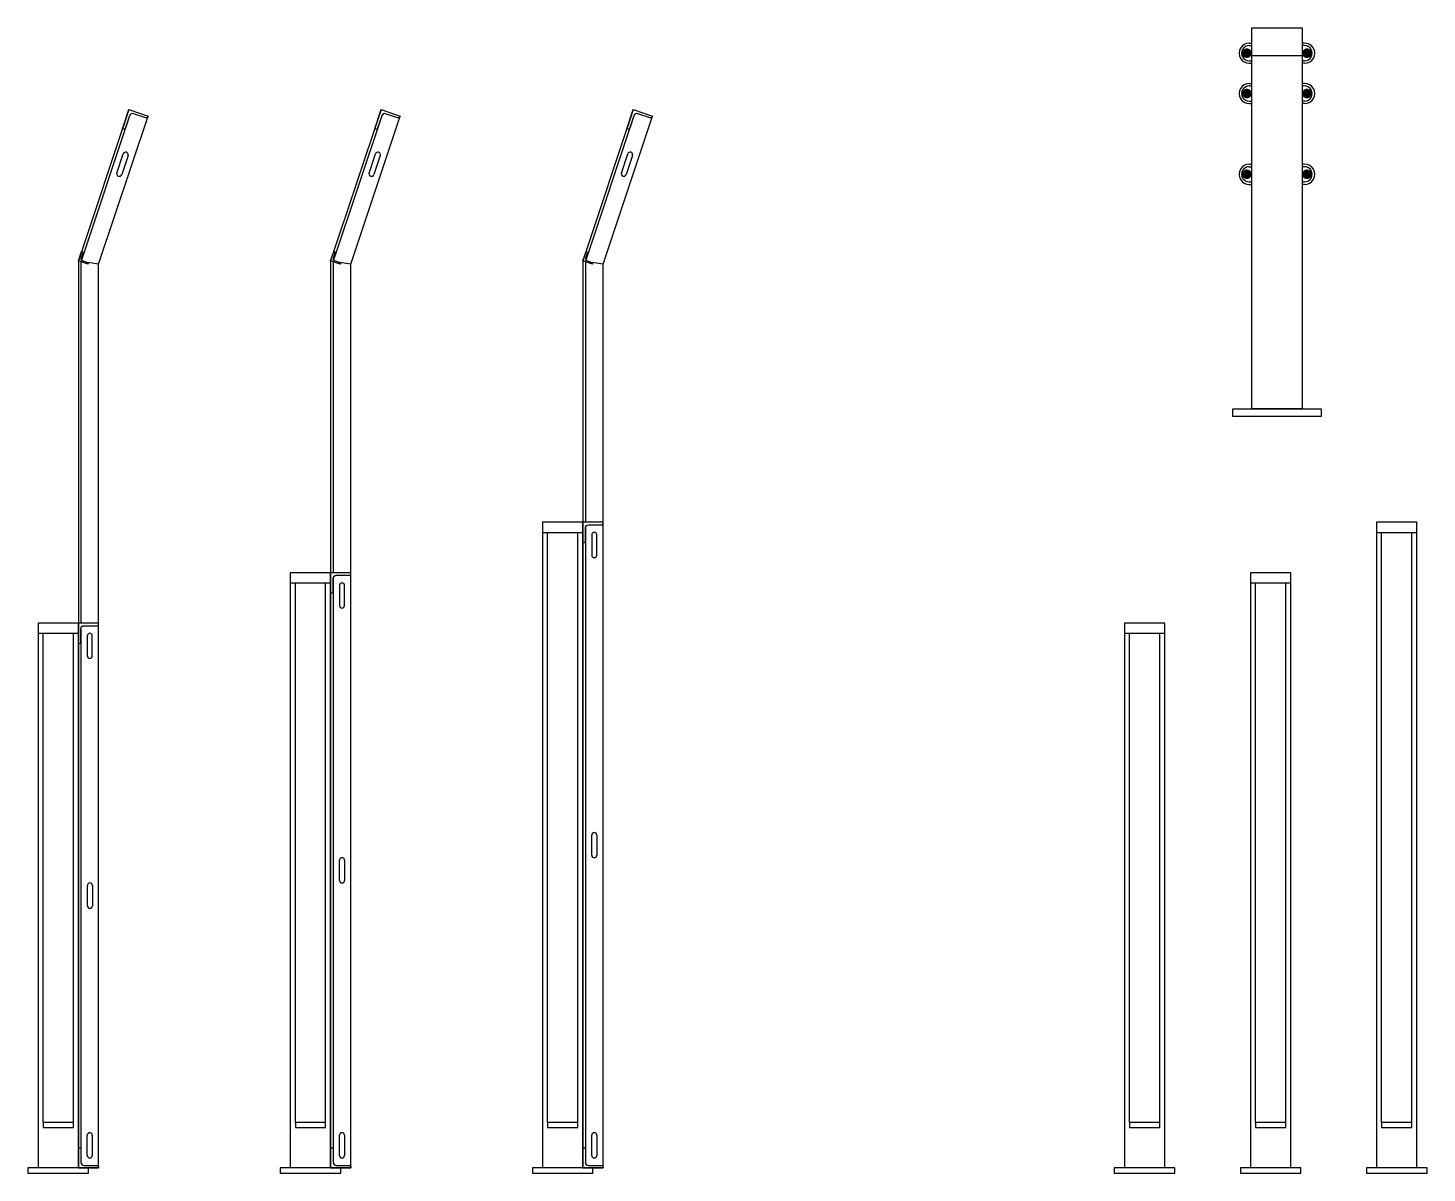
# Model space of a CAD drawing. Header units: metres. Extents: x -13.3 to 43, y -32 to 56.7.
# Drawn here: x -13.251 to -10.477, y 13.412 to 15.682 of the extents above; entities that cross this region are included whole.
import ezdxf

# ---------------------------------------------------------------- set-up
doc = ezdxf.new("R2010")
doc.units = ezdxf.units.M
doc.header["$MEASUREMENT"] = 0
for name, color, linetype in [('AII_M_balustrady', 8, 'Continuous'), ('AII_M_bariery', 8, 'Continuous'), ('AII_M_ekrany', 8, 'Continuous')]:
    doc.layers.add(name, color=color, linetype=linetype)
doc.layers.add('AII_M_pomoc', color=30, linetype='Continuous', plot=False)

# ---------------------------------------------------------------- blocks, each defined once
blk = doc.blocks.new('Balustrada_1.2')
at = {"layer": 'AII_M_balustrady', "color": 0, "linetype": 'ByBlock', "lineweight": -2}
for points in [[(0.04, 0.01), (0.04, 1.19), (-0.04, 1.19), (-0.04, 0.01)], [(-0.04, 1.17), (0.04, 1.17)], [(-0.03, 0.1), (-0.03, 1.17)], [(0.03, 0.1), (0.03, 1.17)]]:
    blk.add_lwpolyline(points, dxfattribs=at)
for points in [[(-0.03, 0.09), (0.03, 0.09), (0.03, 0.1), (-0.03, 0.1)], [(-0.06, 0), (0.06, 0), (0.06, 0.01), (-0.06, 0.01)]]:
    blk.add_lwpolyline(points, close=True, dxfattribs=at)
blk = doc.blocks.new('Balustrada_1.1')
at = {"layer": 'AII_M_balustrady', "color": 0, "linetype": 'ByBlock', "lineweight": -2}
for points in [[(0.04, 0.01), (0.04, 1.09), (-0.04, 1.09), (-0.04, 0.01)], [(-0.04, 1.07), (0.04, 1.07)], [(-0.03, 0.1), (-0.03, 1.07)], [(0.03, 0.1), (0.03, 1.07)]]:
    blk.add_lwpolyline(points, dxfattribs=at)
for points in [[(-0.03, 0.09), (0.03, 0.09), (0.03, 0.1), (-0.03, 0.1)], [(-0.06, 0), (0.06, 0), (0.06, 0.01), (-0.06, 0.01)]]:
    blk.add_lwpolyline(points, close=True, dxfattribs=at)
blk = doc.blocks.new('Balustrada_1.3')
at = {"layer": 'AII_M_balustrady', "color": 0, "linetype": 'ByBlock', "lineweight": -2}
for points in [[(0.04, 0.01), (0.04, 1.29), (-0.04, 1.29), (-0.04, 0.01)], [(-0.04, 1.27), (0.04, 1.27)], [(-0.03, 0.1), (-0.03, 1.27)], [(0.03, 0.1), (0.03, 1.27)]]:
    blk.add_lwpolyline(points, dxfattribs=at)
for points in [[(-0.03, 0.09), (0.03, 0.09), (0.03, 0.1), (-0.03, 0.1)], [(-0.06, 0), (0.06, 0), (0.06, 0.01), (-0.06, 0.01)]]:
    blk.add_lwpolyline(points, close=True, dxfattribs=at)
blk = doc.blocks.new('Bariera_linowa')
at = {"layer": 'AII_M_bariery', "color": 0, "linetype": 'ByBlock', "lineweight": -2}
for p, q in [((-0.055, 0.74), (-0.05, 0.74)), ((-0.055, 0.735), (-0.05, 0.735)), ((0.055, 0.74), (0.05, 0.74)), ((0.055, 0.735), (0.05, 0.735)), ((-0.055, 0.705), (-0.05, 0.705)), ((-0.055, 0.7), (-0.05, 0.7)), ((0.055, 0.705), (0.05, 0.705)), ((0.055, 0.7), (0.05, 0.7)), ((-0.055, 0.66), (-0.05, 0.66)), ((-0.055, 0.655), (-0.05, 0.655)), ((0.055, 0.66), (0.05, 0.66)), ((0.055, 0.655), (0.05, 0.655)), ((-0.055, 0.625), (-0.05, 0.625)), ((-0.055, 0.62), (-0.05, 0.62)), ((0.055, 0.625), (0.05, 0.625)), ((0.055, 0.62), (0.05, 0.62)), ((-0.055, 0.5), (-0.05, 0.5)), ((0.055, 0.5), (0.05, 0.5)), ((-0.055, 0.495), (-0.05, 0.495)), ((0.055, 0.495), (0.05, 0.495)), ((-0.055, 0.465), (-0.05, 0.465)), ((-0.055, 0.46), (-0.05, 0.46)), ((0.055, 0.465), (0.05, 0.465)), ((0.055, 0.46), (0.05, 0.46))]:
    blk.add_line(p, q, dxfattribs=at)
for points in [[(0.05, 0.77), (0.05, 0.015), (-0.05, 0.015), (-0.05, 0.77)], [(-0.05, 0.715), (-0.05, 0.77), (0.05, 0.77), (0.05, 0.715)], [(-0.0875, 0), (-0.0875, 0.015), (0.0875, 0.015), (0.0875, 0)]]:
    blk.add_lwpolyline(points, close=True, dxfattribs=at)
at = {"layer": 'AII_M_bariery', "color": 0, "linetype": 'ByBlock', "lineweight": -2, "const_width": 0.0095}
for points in [[(-0.0642, 0.72, 1), (-0.0547, 0.72, 1)], [(0.0642, 0.72, -1), (0.0547, 0.72, -1)], [(-0.0642, 0.64, 1), (-0.0547, 0.64, 1)], [(0.0642, 0.64, -1), (0.0547, 0.64, -1)], [(-0.0642, 0.48, 1), (-0.0547, 0.48, 1)], [(0.0642, 0.48, -1), (0.0547, 0.48, -1)]]:
    blk.add_lwpolyline(points, format="xyb", close=True, dxfattribs=at)
at = {"layer": 'AII_M_bariery', "color": 0, "linetype": 'ByBlock', "lineweight": -2}
for centre, radius, start, end in [((-0.055, 0.72), 0.02, 89.9831, 270.0069), ((-0.055, 0.72), 0.015, 89.9887, 270.0113), ((0.055, 0.72), 0.02, 269.9931, 90.0169), ((0.055, 0.72), 0.015, 269.9887, 90.0113), ((-0.055, 0.64), 0.02, 89.9831, 270.0069), ((-0.055, 0.64), 0.015, 89.9887, 270.0113), ((0.055, 0.64), 0.02, 269.9931, 90.0169), ((0.055, 0.64), 0.015, 269.9887, 90.0113), ((-0.055, 0.48), 0.02, 89.9831, 270.0069), ((0.055, 0.48), 0.02, 269.9931, 90.0169), ((-0.055, 0.48), 0.015, 89.9887, 270.0113), ((0.055, 0.48), 0.015, 269.9887, 90.0113)]:
    blk.add_arc(centre, radius, start, end, dxfattribs=at)
blk = doc.blocks.new('Balustrada_1.1O')
at = {"layer": 'AII_M_balustrady', "color": 0, "linetype": 'ByBlock', "lineweight": -2}
for points in [[(0.04, 0.01), (0.04, 1.09), (-0.04, 1.09), (-0.04, 0.01)], [(-0.04, 1.07), (0.04, 1.07)], [(-0.03, 0.1), (-0.03, 1.07)], [(0.03, 0.1), (0.03, 1.07)]]:
    blk.add_lwpolyline(points, dxfattribs=at)
for points in [[(-0.03, 0.09), (0.03, 0.09), (0.03, 0.1), (-0.03, 0.1)], [(-0.06, 0), (0.06, 0), (0.06, 0.01), (-0.06, 0.01)]]:
    blk.add_lwpolyline(points, close=True, dxfattribs=at)
at = {"layer": 'AII_M_ekrany', "color": 0, "linetype": 'ByBlock', "lineweight": -2}
for p, q in [((0.14, 2.108), (0.04, 1.808)), ((0.14, 2.108), (0.1285, 2.0736)), ((0.1413, 2.096), (0.0458, 1.8096)), ((0.08, 1.8015), (0.1779, 2.0954)), ((0.1163, 1.9824), (0.1289, 2.0204)), ((0.1384, 2.0172), (0.1258, 1.9793)), ((0.1352, 2.0235), (0.1352, 2.0235)), ((0.1194, 1.9761), (0.1194, 1.9761)), ((0.04, 1.808), (0.04, 0.01)), ((0.045, 1.8063), (0.045, 1.09)), ((0.08, 1.8015), (0.0583, 1.805)), ((0.08, 0.012), (0.08, 1.8015)), ((0.04, 1.05), (0.04, 1.09)), ((0.045, 1.079), (0.045, 0.021)), ((0.0575, 1.065), (0.0575, 1.025)), ((0.0625, 1.07), (0.0625, 1.07)), ((0.0675, 1.025), (0.0675, 1.065)), ((0.0625, 1.02), (0.0625, 1.02)), ((0.0577, 0.53), (0.0577, 0.57)), ((0.0626, 0.575), (0.0626, 0.575)), ((0.0677, 0.57), (0.0677, 0.53)), ((0.0627, 0.525), (0.0627, 0.525)), ((0.0575, 0.035), (0.0575, 0.075)), ((0.0625, 0.08), (0.0625, 0.08)), ((0.0675, 0.075), (0.0675, 0.035)), ((0.04, 0.01), (0.04, 0.05)), ((0.0625, 0.03), (0.0625, 0.03)), ((0.04, 0.01), (0.08, 0.01))]:
    blk.add_line(p, q, dxfattribs=at)
for points in [[(0.14, 2.108), (0.1779, 2.0954), (0.1773, 2.0935, -0.414214), (0.1735, 2.0916), (0.1489, 2.0998, 0.414214), (0.1413, 2.096), (0.133, 2.0713, -0.414214), (0.1292, 2.0694), (0.1274, 2.0701), (0.14, 2.108)], [(0.04, 1.808), (0.0463, 1.827), (0.0473, 1.8267, -0.414214), (0.0485, 1.8241), (0.0449, 1.8132, 0.414214), (0.0471, 1.8088), (0.058, 1.8052, -0.414214), (0.0593, 1.8026), (0.059, 1.8017), (0.04, 1.808)], [(0.04, 1.09), (0.04, 1.05), (0.042, 1.05, 0.414214), (0.045, 1.053), (0.045, 1.079, -0.414214), (0.051, 1.085), (0.077, 1.085, 0.414214), (0.08, 1.088), (0.08, 1.09), (0.04, 1.09)], [(0.04, 0.01), (0.04, 0.05), (0.042, 0.05, -0.414214), (0.045, 0.047), (0.045, 0.021, 0.414214), (0.051, 0.015), (0.077, 0.015, -0.414214), (0.08, 0.012), (0.08, 0.01), (0.04, 0.01)]]:
    blk.add_lwpolyline(points, format="xyb", dxfattribs=at)
for centre, start, end in [((0.1336, 2.0188), 71.5856, 161.5856), ((0.1336, 2.0188), 341.5856, 71.5856), ((0.121, 1.9808), 161.5856, 251.5856), ((0.121, 1.9808), 251.5856, 341.5856), ((0.0625, 1.065), 89.9795, 179.9795), ((0.0625, 1.065), 359.9795, 89.9795), ((0.0625, 1.025), 179.9795, 269.9795), ((0.0625, 1.025), 269.9795, 359.9795), ((0.0627, 0.57), 90.0205, 180.0205), ((0.0627, 0.57), 0.0205, 90.0205), ((0.0627, 0.53), 180.0205, 270.0205), ((0.0627, 0.53), 270.0205, 0.0205), ((0.0625, 0.075), 90.0205, 180.0205), ((0.0625, 0.075), 0.0205, 90.0205), ((0.0625, 0.035), 180.0205, 270.0205), ((0.0625, 0.035), 270.0205, 0.0205)]:
    blk.add_arc(centre, 0.005, start, end, dxfattribs=at)
blk = doc.blocks.new('Balustrada_1.2O')
at = {"layer": 'AII_M_balustrady', "color": 0, "linetype": 'ByBlock', "lineweight": -2}
for points in [[(0.04, 0.01), (0.04, 1.19), (-0.04, 1.19), (-0.04, 0.01)], [(-0.04, 1.17), (0.04, 1.17)], [(-0.03, 0.1), (-0.03, 1.17)], [(0.03, 0.1), (0.03, 1.17)]]:
    blk.add_lwpolyline(points, dxfattribs=at)
for points in [[(-0.03, 0.09), (0.03, 0.09), (0.03, 0.1), (-0.03, 0.1)], [(-0.06, 0), (0.06, 0), (0.06, 0.01), (-0.06, 0.01)]]:
    blk.add_lwpolyline(points, close=True, dxfattribs=at)
at = {"layer": 'AII_M_ekrany', "color": 0, "linetype": 'ByBlock', "lineweight": -2}
for p, q in [((0.14, 2.108), (0.04, 1.808)), ((0.14, 2.108), (0.1285, 2.0736)), ((0.1413, 2.096), (0.0458, 1.8096)), ((0.08, 1.8015), (0.1779, 2.0954)), ((0.1163, 1.9824), (0.1289, 2.0204)), ((0.1384, 2.0172), (0.1258, 1.9793)), ((0.1352, 2.0235), (0.1352, 2.0235)), ((0.1194, 1.9761), (0.1194, 1.9761)), ((0.04, 1.808), (0.04, 0.01)), ((0.045, 1.8063), (0.045, 1.19)), ((0.08, 1.8015), (0.0583, 1.805)), ((0.08, 0.012), (0.08, 1.8015)), ((0.04, 1.15), (0.04, 1.19)), ((0.045, 1.179), (0.045, 0.021)), ((0.0575, 1.165), (0.0575, 1.125)), ((0.0625, 1.17), (0.0625, 1.17)), ((0.0675, 1.125), (0.0675, 1.165)), ((0.0625, 1.12), (0.0625, 1.12)), ((0.0577, 0.58), (0.0577, 0.62)), ((0.0626, 0.625), (0.0626, 0.625)), ((0.0677, 0.62), (0.0677, 0.58)), ((0.0627, 0.575), (0.0627, 0.575)), ((0.0575, 0.035), (0.0575, 0.075)), ((0.0625, 0.08), (0.0625, 0.08)), ((0.0675, 0.075), (0.0675, 0.035)), ((0.04, 0.01), (0.04, 0.05)), ((0.0625, 0.03), (0.0625, 0.03)), ((0.04, 0.01), (0.08, 0.01))]:
    blk.add_line(p, q, dxfattribs=at)
for points in [[(0.14, 2.108), (0.1779, 2.0954), (0.1773, 2.0935, -0.414214), (0.1735, 2.0916), (0.1489, 2.0998, 0.414214), (0.1413, 2.096), (0.133, 2.0713, -0.414214), (0.1292, 2.0694), (0.1274, 2.0701), (0.14, 2.108)], [(0.04, 1.808), (0.0463, 1.827), (0.0473, 1.8267, -0.414214), (0.0485, 1.8241), (0.0449, 1.8132, 0.414214), (0.0471, 1.8088), (0.058, 1.8052, -0.414214), (0.0593, 1.8026), (0.059, 1.8017), (0.04, 1.808)], [(0.04, 1.19), (0.04, 1.15), (0.042, 1.15, 0.414214), (0.045, 1.153), (0.045, 1.179, -0.414214), (0.051, 1.185), (0.077, 1.185, 0.414214), (0.08, 1.188), (0.08, 1.19), (0.04, 1.19)], [(0.04, 0.01), (0.04, 0.05), (0.042, 0.05, -0.414214), (0.045, 0.047), (0.045, 0.021, 0.414214), (0.051, 0.015), (0.077, 0.015, -0.414214), (0.08, 0.012), (0.08, 0.01), (0.04, 0.01)]]:
    blk.add_lwpolyline(points, format="xyb", dxfattribs=at)
for centre, start, end in [((0.1336, 2.0188), 71.5856, 161.5856), ((0.1336, 2.0188), 341.5856, 71.5856), ((0.121, 1.9808), 161.5856, 251.5856), ((0.121, 1.9808), 251.5856, 341.5856), ((0.0625, 1.165), 89.9795, 179.9795), ((0.0625, 1.165), 359.9795, 89.9795), ((0.0625, 1.125), 179.9795, 269.9795), ((0.0625, 1.125), 269.9795, 359.9795), ((0.0627, 0.62), 90.0205, 180.0205), ((0.0627, 0.62), 0.0205, 90.0205), ((0.0627, 0.58), 180.0205, 270.0205), ((0.0627, 0.58), 270.0205, 0.0205), ((0.0625, 0.075), 90.0205, 180.0205), ((0.0625, 0.075), 0.0205, 90.0205), ((0.0625, 0.035), 180.0205, 270.0205), ((0.0625, 0.035), 270.0205, 0.0205)]:
    blk.add_arc(centre, 0.005, start, end, dxfattribs=at)
blk = doc.blocks.new('Balustrada_1.3O')
at = {"layer": 'AII_M_balustrady', "color": 0, "linetype": 'ByBlock', "lineweight": -2}
for points in [[(0.04, 0.01), (0.04, 1.29), (-0.04, 1.29), (-0.04, 0.01)], [(-0.04, 1.27), (0.04, 1.27)], [(-0.03, 0.1), (-0.03, 1.27)], [(0.03, 0.1), (0.03, 1.27)]]:
    blk.add_lwpolyline(points, dxfattribs=at)
for points in [[(-0.03, 0.09), (0.03, 0.09), (0.03, 0.1), (-0.03, 0.1)], [(-0.06, 0), (0.06, 0), (0.06, 0.01), (-0.06, 0.01)]]:
    blk.add_lwpolyline(points, close=True, dxfattribs=at)
at = {"layer": 'AII_M_ekrany', "color": 0, "linetype": 'ByBlock', "lineweight": -2}
for p, q in [((0.14, 2.108), (0.04, 1.808)), ((0.14, 2.108), (0.1285, 2.0736)), ((0.1413, 2.096), (0.0458, 1.8096)), ((0.08, 1.8015), (0.1779, 2.0954)), ((0.1163, 1.9824), (0.1289, 2.0204)), ((0.1384, 2.0172), (0.1258, 1.9793)), ((0.1352, 2.0235), (0.1352, 2.0235)), ((0.1194, 1.9761), (0.1194, 1.9761)), ((0.04, 1.808), (0.04, 0.01)), ((0.045, 1.8063), (0.045, 1.29)), ((0.08, 1.8015), (0.0583, 1.805)), ((0.08, 0.012), (0.08, 1.8015)), ((0.04, 1.25), (0.04, 1.29)), ((0.045, 1.279), (0.045, 0.021)), ((0.0575, 1.265), (0.0575, 1.225)), ((0.0625, 1.27), (0.0625, 1.27)), ((0.0675, 1.225), (0.0675, 1.265)), ((0.0625, 1.22), (0.0625, 1.22)), ((0.0577, 0.63), (0.0577, 0.67)), ((0.0626, 0.675), (0.0626, 0.675)), ((0.0677, 0.67), (0.0677, 0.63)), ((0.0627, 0.625), (0.0627, 0.625)), ((0.0575, 0.035), (0.0575, 0.075)), ((0.0625, 0.08), (0.0625, 0.08)), ((0.0675, 0.075), (0.0675, 0.035)), ((0.04, 0.01), (0.04, 0.05)), ((0.0625, 0.03), (0.0625, 0.03)), ((0.04, 0.01), (0.08, 0.01))]:
    blk.add_line(p, q, dxfattribs=at)
for points in [[(0.14, 2.108), (0.1779, 2.0954), (0.1773, 2.0935, -0.414214), (0.1735, 2.0916), (0.1489, 2.0998, 0.414214), (0.1413, 2.096), (0.133, 2.0713, -0.414214), (0.1292, 2.0694), (0.1274, 2.0701), (0.14, 2.108)], [(0.04, 1.808), (0.0463, 1.827), (0.0473, 1.8267, -0.414214), (0.0485, 1.8241), (0.0449, 1.8132, 0.414214), (0.0471, 1.8088), (0.058, 1.8052, -0.414214), (0.0593, 1.8026), (0.059, 1.8017), (0.04, 1.808)], [(0.04, 1.29), (0.04, 1.25), (0.042, 1.25, 0.414214), (0.045, 1.253), (0.045, 1.279, -0.414214), (0.051, 1.285), (0.077, 1.285, 0.414214), (0.08, 1.288), (0.08, 1.29), (0.04, 1.29)], [(0.04, 0.01), (0.04, 0.05), (0.042, 0.05, -0.414214), (0.045, 0.047), (0.045, 0.021, 0.414214), (0.051, 0.015), (0.077, 0.015, -0.414214), (0.08, 0.012), (0.08, 0.01), (0.04, 0.01)]]:
    blk.add_lwpolyline(points, format="xyb", dxfattribs=at)
for centre, start, end in [((0.1336, 2.0188), 71.5856, 161.5856), ((0.1336, 2.0188), 341.5856, 71.5856), ((0.121, 1.9808), 161.5856, 251.5856), ((0.121, 1.9808), 251.5856, 341.5856), ((0.0625, 1.265), 89.9795, 179.9795), ((0.0625, 1.265), 359.9795, 89.9795), ((0.0625, 1.225), 179.9795, 269.9795), ((0.0625, 1.225), 269.9795, 359.9795), ((0.0627, 0.67), 90.0205, 180.0205), ((0.0627, 0.67), 0.0205, 90.0205), ((0.0627, 0.63), 180.0205, 270.0205), ((0.0627, 0.63), 270.0205, 0.0205), ((0.0625, 0.075), 90.0205, 180.0205), ((0.0625, 0.075), 0.0205, 90.0205), ((0.0625, 0.035), 180.0205, 270.0205), ((0.0625, 0.035), 270.0205, 0.0205)]:
    blk.add_arc(centre, 0.005, start, end, dxfattribs=at)

msp = doc.modelspace()

# ---------------------------------------------------------------- block references
at = {"layer": 'AII_M_pomoc'}
for name, p in [('Bariera_linowa', (-10.7748, 14.9123)), ('Balustrada_1.3', (-10.5372, 13.4124)), ('Balustrada_1.2', (-10.7872, 13.4124)), ('Balustrada_1.1', (-11.0372, 13.4124))]:
    msp.add_blockref(name, p, dxfattribs=at)
at = {"layer": 'AII_M_pomoc', "lineweight": 25}
for name, p in [('Balustrada_1.1O', (-13.1907, 13.4124)), ('Balustrada_1.2O', (-12.6907, 13.4124)), ('Balustrada_1.3O', (-12.1907, 13.4124))]:
    msp.add_blockref(name, p, dxfattribs=at)

doc.saveas('drawing.dxf')
